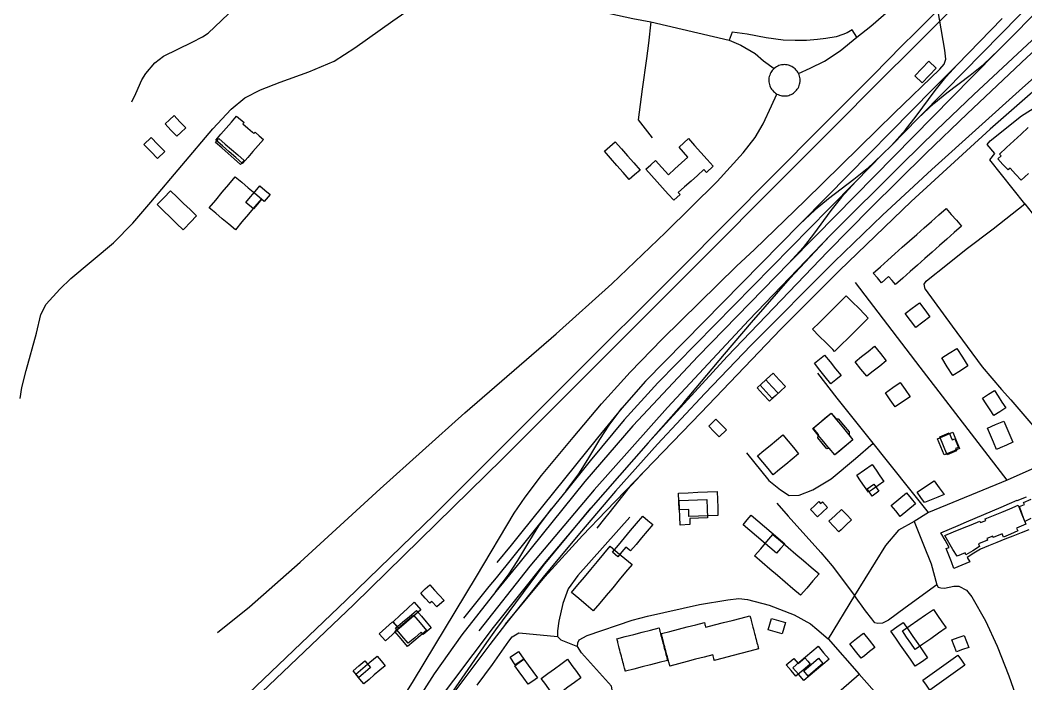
# Model space of a CAD drawing. Header units: metres. Extents: x 2526939 to 2528079, y 1150869 to 1152142.
# Drawn here: x 2526938.9 to 2527423.9, y 1151186.2 to 1151506.2 of the extents above; entities that cross this region are included whole.
import ezdxf

# ---------------------------------------------------------------- set-up
doc = ezdxf.new("R2010")
doc.units = ezdxf.units.M
for name, color, linetype in [('Buildings', 7, 'Continuous'), ('Rail', 7, 'Continuous'), ('Roads', 7, 'Continuous')]:
    doc.layers.add(name, color=color, linetype=linetype)

msp = doc.modelspace()

# ---------------------------------------------------------------- linework, layer by layer
at = {"layer": 'Buildings'}
for points in [[(2527380.72, 1151483.005), (2527377.302, 1151479.485), (2527373.884, 1151475.965), (2527370.388, 1151479.361), (2527373.806, 1151482.881), (2527377.223, 1151486.401), (2527380.72, 1151483.005)], [(2527016.363, 1151451.989), (2527014.459, 1151450.22), (2527011.665, 1151453.217), (2527008.871, 1151456.213), (2527011.04, 1151458.236), (2527013.209, 1151460.258), (2527016.002, 1151457.261), (2527018.796, 1151454.264), (2527016.363, 1151451.989)], [(2527051.023, 1151452.166), (2527051.655, 1151451.61), (2527052.213, 1151452.26), (2527054.226, 1151450.506), (2527056.24, 1151448.751), (2527053.721, 1151445.86), (2527051.203, 1151442.969), (2527048.684, 1151440.079), (2527046.165, 1151437.188), (2527042.943, 1151439.995), (2527039.722, 1151442.802), (2527036.501, 1151445.608), (2527033.279, 1151448.415), (2527035.798, 1151451.306), (2527038.316, 1151454.197), (2527040.835, 1151457.087), (2527043.353, 1151459.978), (2527046.945, 1151456.833), (2527046.389, 1151456.199), (2527048.706, 1151454.183), (2527051.023, 1151452.166)], [(2527008.707, 1151442.892), (2527005.223, 1151439.495), (2527001.937, 1151442.866), (2526998.651, 1151446.237), (2527002.135, 1151449.633), (2527005.421, 1151446.263), (2527008.707, 1151442.892)], [(2527046.901, 1151438.586), (2527045.263, 1151436.706), (2527042.233, 1151439.346), (2527039.203, 1151441.986), (2527036.173, 1151444.625), (2527033.143, 1151447.265), (2527034.78, 1151449.146), (2527037.81, 1151446.506), (2527040.841, 1151443.866), (2527043.871, 1151441.226), (2527046.901, 1151438.586)], [(2527237.884, 1151433.975), (2527235.284, 1151431.687), (2527232.684, 1151429.399), (2527229.691, 1151432.8), (2527226.697, 1151436.202), (2527223.704, 1151439.604), (2527220.71, 1151443.005), (2527223.31, 1151445.293), (2527225.91, 1151447.581), (2527228.904, 1151444.18), (2527231.897, 1151440.778), (2527234.891, 1151437.377), (2527237.884, 1151433.975)], [(2527273.195, 1151435.75), (2527269.875, 1151432.769), (2527268.618, 1151434.169), (2527265.542, 1151431.406), (2527262.466, 1151428.644), (2527259.39, 1151425.881), (2527256.314, 1151423.118), (2527257.199, 1151422.133), (2527254.126, 1151419.374), (2527251.445, 1151422.36), (2527248.763, 1151425.346), (2527246.082, 1151428.331), (2527243.4, 1151431.317), (2527240.719, 1151434.303), (2527243.062, 1151436.407), (2527245.405, 1151438.511), (2527248.465, 1151435.105), (2527251.524, 1151431.698), (2527254.68, 1151434.532), (2527257.837, 1151437.366), (2527260.993, 1151440.2), (2527258.832, 1151442.607), (2527256.67, 1151445.014), (2527258.941, 1151447.053), (2527261.211, 1151449.093), (2527264.207, 1151445.757), (2527267.203, 1151442.421), (2527270.199, 1151439.086), (2527273.195, 1151435.75)], [(2527055.284, 1151420.149), (2527052.151, 1151416.411), (2527049.017, 1151412.673), (2527045.884, 1151408.934), (2527042.75, 1151405.196), (2527039.598, 1151407.839), (2527036.445, 1151410.481), (2527033.293, 1151413.123), (2527030.14, 1151415.766), (2527033.274, 1151419.504), (2527036.407, 1151423.243), (2527039.541, 1151426.981), (2527042.674, 1151430.719), (2527045.827, 1151428.077), (2527048.979, 1151425.434), (2527052.132, 1151422.792), (2527055.284, 1151420.149)], [(2527018.023, 1151405.664), (2527017.534, 1151405.16), (2527014.407, 1151408.192), (2527011.28, 1151411.225), (2527008.153, 1151414.257), (2527005.026, 1151417.289), (2527008.266, 1151420.63), (2527011.506, 1151423.97), (2527014.633, 1151420.938), (2527017.76, 1151417.906), (2527020.886, 1151414.873), (2527024.013, 1151411.841), (2527021.018, 1151408.752), (2527018.023, 1151405.664)], [(2527059.499, 1151422.159), (2527056.641, 1151418.753), (2527055.348, 1151419.836), (2527053.412, 1151417.527), (2527051.476, 1151415.218), (2527047.784, 1151418.313), (2527050.026, 1151420.989), (2527052.269, 1151423.664), (2527054.511, 1151426.34), (2527057.005, 1151424.25), (2527059.499, 1151422.159)], [(2527392.928, 1151406.975), (2527389.39, 1151403.839), (2527385.852, 1151400.703), (2527382.314, 1151397.567), (2527378.776, 1151394.431), (2527375.238, 1151391.296), (2527371.7, 1151388.16), (2527368.162, 1151385.024), (2527364.624, 1151381.888), (2527361.086, 1151378.752), (2527359.4, 1151380.655), (2527357.714, 1151382.557), (2527354.37, 1151379.593), (2527352.318, 1151381.908), (2527350.266, 1151384.223), (2527353.785, 1151387.342), (2527357.303, 1151390.46), (2527360.822, 1151393.579), (2527364.341, 1151396.698), (2527367.86, 1151399.817), (2527371.378, 1151402.935), (2527374.897, 1151406.054), (2527378.416, 1151409.173), (2527381.934, 1151412.291), (2527385.453, 1151415.41), (2527387.945, 1151412.598), (2527390.436, 1151409.787), (2527392.928, 1151406.975)], [(2527347.934, 1151362.616), (2527344.684, 1151359.396), (2527341.434, 1151356.175), (2527338.184, 1151352.955), (2527334.934, 1151349.734), (2527331.684, 1151346.514), (2527330.781, 1151347.425), (2527327.557, 1151350.679), (2527324.333, 1151353.932), (2527321.109, 1151357.186), (2527324.359, 1151360.406), (2527327.609, 1151363.627), (2527330.858, 1151366.847), (2527334.108, 1151370.068), (2527337.358, 1151373.288), (2527340.333, 1151370.286), (2527343.309, 1151367.284), (2527346.284, 1151364.282), (2527347.934, 1151362.616)], [(2527377.706, 1151363.124), (2527374.297, 1151360.561), (2527370.888, 1151357.998), (2527368.319, 1151361.414), (2527365.75, 1151364.83), (2527369.159, 1151367.394), (2527372.568, 1151369.958), (2527375.137, 1151366.541), (2527377.706, 1151363.124)], [(2527334.821, 1151334.87), (2527332.344, 1151332.883), (2527329.866, 1151330.896), (2527327.228, 1151334.187), (2527324.589, 1151337.477), (2527321.951, 1151340.768), (2527324.429, 1151342.755), (2527326.906, 1151344.741), (2527329.544, 1151341.451), (2527332.183, 1151338.16), (2527334.821, 1151334.87)], [(2527356.585, 1151341.945), (2527353.461, 1151339.467), (2527350.338, 1151336.988), (2527347.214, 1151334.51), (2527344.421, 1151338.031), (2527341.628, 1151341.551), (2527344.752, 1151344.029), (2527347.875, 1151346.508), (2527350.999, 1151348.986), (2527353.792, 1151345.466), (2527356.585, 1151341.945)], [(2527395.985, 1151339.518), (2527392.359, 1151337.217), (2527388.733, 1151334.916), (2527386.056, 1151339.137), (2527383.378, 1151343.358), (2527387.004, 1151345.659), (2527390.63, 1151347.959), (2527393.307, 1151343.739), (2527395.985, 1151339.518)], [(2527303.338, 1151325.274), (2527301.658, 1151323.743), (2527298.695, 1151326.987), (2527295.731, 1151330.231), (2527298.904, 1151333.128), (2527302.076, 1151336.025), (2527305.039, 1151332.781), (2527308.001, 1151329.536), (2527305.67, 1151327.405), (2527303.338, 1151325.274)], [(2527304.46, 1151326.303), (2527302.37, 1151324.394), (2527300.28, 1151322.485), (2527297.318, 1151325.73), (2527294.355, 1151328.974), (2527296.445, 1151330.883), (2527298.535, 1151332.791), (2527301.498, 1151329.547), (2527304.46, 1151326.303)], [(2527368.099, 1151324.668), (2527364.501, 1151322.2), (2527360.903, 1151319.731), (2527358.549, 1151323.164), (2527356.194, 1151326.596), (2527359.792, 1151329.065), (2527363.391, 1151331.533), (2527365.745, 1151328.101), (2527368.099, 1151324.668)], [(2527414.224, 1151319.293), (2527411.353, 1151317.426), (2527408.481, 1151315.559), (2527406.654, 1151318.369), (2527404.828, 1151321.179), (2527403.001, 1151323.989), (2527405.873, 1151325.855), (2527408.744, 1151327.721), (2527410.571, 1151324.912), (2527412.397, 1151322.102), (2527414.224, 1151319.293)], [(2527336.363, 1151300.404), (2527334.084, 1151298.489), (2527331.804, 1151296.574), (2527329.135, 1151299.748), (2527326.466, 1151302.921), (2527323.797, 1151306.094), (2527321.128, 1151309.268), (2527324.099, 1151311.766), (2527327.069, 1151314.265), (2527330.04, 1151316.763), (2527332.673, 1151313.559), (2527335.305, 1151310.354), (2527337.938, 1151307.15), (2527340.57, 1151303.945), (2527338.467, 1151302.175), (2527336.363, 1151300.404)], [(2527340.568, 1151303.943), (2527337.647, 1151301.487), (2527334.725, 1151299.03), (2527331.804, 1151296.574), (2527329.059, 1151299.836), (2527328.01, 1151299.544), (2527325.779, 1151302.197), (2527323.548, 1151304.85), (2527323.914, 1151306.348), (2527323.915, 1151306.431), (2527323.888, 1151306.511), (2527321.391, 1151309.489), (2527324.275, 1151311.914), (2527327.159, 1151314.339), (2527330.043, 1151316.764), (2527332.25, 1151314.144), (2527332.32, 1151314.101), (2527332.399, 1151314.084), (2527333.414, 1151314.065), (2527336.042, 1151310.941), (2527338.67, 1151307.816), (2527338.763, 1151306.091), (2527340.568, 1151303.943)], [(2527279.524, 1151308.686), (2527276.025, 1151305.263), (2527273.5, 1151307.844), (2527270.974, 1151310.425), (2527274.473, 1151313.849), (2527276.999, 1151311.268), (2527279.524, 1151308.686)], [(2527411.499, 1151300), (2527409.854, 1151299.283), (2527408.366, 1151302.683), (2527406.878, 1151306.083), (2527405.39, 1151309.483), (2527409.318, 1151311.202), (2527413.245, 1151312.92), (2527414.733, 1151309.52), (2527416.221, 1151306.12), (2527417.709, 1151302.72), (2527414.604, 1151301.36), (2527411.499, 1151300)], [(2527314.359, 1151297.146), (2527311.307, 1151294.603), (2527308.255, 1151292.06), (2527305.203, 1151289.516), (2527302.151, 1151286.973), (2527299.612, 1151290.02), (2527297.072, 1151293.067), (2527294.533, 1151296.114), (2527297.585, 1151298.658), (2527300.637, 1151301.201), (2527303.688, 1151303.745), (2527306.74, 1151306.288), (2527309.28, 1151303.241), (2527311.819, 1151300.193), (2527314.359, 1151297.146)], [(2527388.305, 1151298.168), (2527384.539, 1151296.609), (2527382.919, 1151300.518), (2527381.299, 1151304.426), (2527385.007, 1151305.963), (2527388.714, 1151307.5), (2527390.334, 1151303.592), (2527391.954, 1151299.683), (2527388.305, 1151298.168)], [(2527388.2, 1151304.209), (2527388.349, 1151303.841), (2527389.653, 1151304.381), (2527391.38, 1151300.213), (2527390.076, 1151299.671), (2527390.526, 1151298.591), (2527385.97, 1151296.703), (2527384.19, 1151300.999), (2527382.409, 1151305.294), (2527386.965, 1151307.181), (2527388.2, 1151304.209)], [(2527350.021, 1151279.971), (2527348.051, 1151278.619), (2527346.149, 1151281.386), (2527344.247, 1151284.154), (2527342.345, 1151286.921), (2527346.065, 1151289.479), (2527349.784, 1151292.036), (2527351.687, 1151289.268), (2527353.59, 1151286.501), (2527355.493, 1151283.733), (2527352.757, 1151281.852), (2527350.021, 1151279.971)], [(2527353.056, 1151279.066), (2527349.879, 1151276.788), (2527347.364, 1151280.294), (2527350.541, 1151282.573), (2527353.056, 1151279.066)], [(2527384.615, 1151277.566), (2527381.443, 1151276.259), (2527378.271, 1151274.951), (2527375.099, 1151273.644), (2527373.292, 1151276.152), (2527371.484, 1151278.659), (2527375.596, 1151281.348), (2527379.708, 1151284.036), (2527382.162, 1151280.801), (2527384.615, 1151277.566)], [(2527275.036, 1151278.924), (2527275.182, 1151275.092), (2527275.327, 1151271.26), (2527275.473, 1151267.428), (2527270.81, 1151267.251), (2527266.147, 1151267.075), (2527261.484, 1151266.898), (2527261.353, 1151270.345), (2527256.719, 1151270.17), (2527256.567, 1151274.194), (2527256.414, 1151278.218), (2527261.07, 1151278.395), (2527265.725, 1151278.571), (2527270.381, 1151278.748), (2527275.036, 1151278.924)], [(2527370.739, 1151273.025), (2527367.027, 1151269.997), (2527363.314, 1151266.968), (2527361.163, 1151269.605), (2527359.011, 1151272.241), (2527362.724, 1151275.27), (2527366.436, 1151278.299), (2527368.588, 1151275.662), (2527370.739, 1151273.025)], [(2527261.954, 1151262.981), (2527257.198, 1151262.801), (2527257.049, 1151266.721), (2527256.9, 1151270.641), (2527256.751, 1151274.561), (2527261.199, 1151274.729), (2527265.646, 1151274.898), (2527270.094, 1151275.066), (2527270.262, 1151270.651), (2527270.429, 1151266.235), (2527266.136, 1151266.072), (2527261.843, 1151265.91), (2527261.954, 1151262.981)], [(2527324.796, 1151273.373), (2527324.956, 1151273.201), (2527325.793, 1151273.976), (2527328.353, 1151271.258), (2527325.942, 1151268.987), (2527323.53, 1151266.715), (2527320.148, 1151270.306), (2527322.145, 1151272.187), (2527324.141, 1151274.068), (2527324.796, 1151273.373)], [(2527420.179, 1151272.314), (2527422.04, 1151267.804), (2527423.901, 1151263.293), (2527419.478, 1151261.299), (2527420.005, 1151259.938), (2527416.598, 1151258.477), (2527413.19, 1151257.016), (2527412.553, 1151258.611), (2527408.159, 1151256.744), (2527407.948, 1151257.425), (2527405.189, 1151256.275), (2527405.471, 1151255.516), (2527401.084, 1151253.699), (2527401.645, 1151252.414), (2527398.325, 1151250.397), (2527395.005, 1151248.379), (2527394.611, 1151249.365), (2527390.75, 1151247.756), (2527388.785, 1151251.079), (2527386.819, 1151254.403), (2527384.854, 1151257.726), (2527389.076, 1151259.474), (2527393.299, 1151261.222), (2527397.521, 1151262.97), (2527401.743, 1151264.718), (2527402.055, 1151263.963), (2527402.508, 1151264.149), (2527404.668, 1151265.043), (2527404.368, 1151265.768), (2527408.321, 1151267.405), (2527412.274, 1151269.041), (2527416.226, 1151270.678), (2527420.179, 1151272.314)], [(2527243.97, 1151263.01), (2527241.303, 1151259.837), (2527238.637, 1151256.664), (2527235.97, 1151253.491), (2527233.303, 1151250.318), (2527231.068, 1151252.195), (2527229.087, 1151249.839), (2527227.106, 1151247.483), (2527224.531, 1151249.648), (2527227.457, 1151253.129), (2527230.383, 1151256.61), (2527233.308, 1151260.091), (2527236.234, 1151263.572), (2527239.16, 1151267.053), (2527241.565, 1151265.032), (2527243.97, 1151263.01)], [(2527307.623, 1151253.799), (2527305.665, 1151251.507), (2527303.706, 1151249.215), (2527300.485, 1151251.967), (2527297.264, 1151254.719), (2527294.042, 1151257.471), (2527290.821, 1151260.223), (2527287.6, 1151262.975), (2527289.558, 1151265.267), (2527291.516, 1151267.559), (2527294.737, 1151264.807), (2527297.959, 1151262.055), (2527301.18, 1151259.303), (2527304.402, 1151256.551), (2527307.623, 1151253.799)], [(2527334.866, 1151260.5), (2527333.813, 1151259.495), (2527331.377, 1151262.043), (2527328.94, 1151264.59), (2527331.951, 1151267.469), (2527334.961, 1151270.348), (2527337.398, 1151267.8), (2527339.834, 1151265.253), (2527337.35, 1151262.877), (2527334.866, 1151260.5)], [(2527324.181, 1151239.303), (2527321.231, 1151235.85), (2527318.281, 1151232.397), (2527315.331, 1151228.944), (2527311.63, 1151232.106), (2527307.929, 1151235.268), (2527304.229, 1151238.43), (2527300.528, 1151241.591), (2527296.827, 1151244.753), (2527293.126, 1151247.915), (2527296.076, 1151251.368), (2527299.026, 1151254.821), (2527301.976, 1151258.274), (2527305.677, 1151255.112), (2527309.378, 1151251.95), (2527313.079, 1151248.789), (2527316.779, 1151245.627), (2527320.48, 1151242.465), (2527324.181, 1151239.303)], [(2527234.063, 1151243.736), (2527230.941, 1151240.022), (2527227.819, 1151236.307), (2527224.697, 1151232.593), (2527221.575, 1151228.879), (2527218.453, 1151225.164), (2527215.331, 1151221.45), (2527211.828, 1151224.394), (2527208.324, 1151227.339), (2527204.821, 1151230.283), (2527207.943, 1151233.998), (2527211.065, 1151237.712), (2527214.187, 1151241.427), (2527217.309, 1151245.141), (2527220.431, 1151248.856), (2527223.553, 1151252.57), (2527227.056, 1151249.625), (2527230.56, 1151246.681), (2527234.063, 1151243.736)], [(2527132.105, 1151229.961), (2527134.292, 1151231.967), (2527136.478, 1151233.973), (2527138.768, 1151231.477), (2527141.058, 1151228.98), (2527143.348, 1151226.484), (2527139.865, 1151223.29), (2527137.444, 1151225.93), (2527136.554, 1151225.113), (2527134.33, 1151227.537), (2527132.105, 1151229.961)], [(2527132.164, 1151221.851), (2527128.693, 1151218.892), (2527125.221, 1151215.934), (2527121.75, 1151212.975), (2527118.813, 1151216.183), (2527122.217, 1151219.301), (2527125.62, 1151222.418), (2527129.024, 1151225.536), (2527132.164, 1151221.851)], [(2527134.92, 1151211.963), (2527131.883, 1151209.375), (2527128.846, 1151206.786), (2527125.809, 1151204.198), (2527122.682, 1151207.867), (2527119.554, 1151211.536), (2527122.591, 1151214.125), (2527125.627, 1151216.714), (2527128.664, 1151219.303), (2527131.792, 1151215.633), (2527134.92, 1151211.963)], [(2527137.191, 1151213.263), (2527135.273, 1151211.627), (2527133.354, 1151209.991), (2527132.376, 1151211.138), (2527129.246, 1151208.469), (2527126.115, 1151205.8), (2527123.031, 1151209.419), (2527119.946, 1151213.038), (2527123.313, 1151215.907), (2527126.679, 1151218.777), (2527130.046, 1151221.646), (2527132.428, 1151218.852), (2527134.809, 1151216.057), (2527137.191, 1151213.263)], [(2527292.303, 1151213.546), (2527292.555, 1151212.574), (2527292.779, 1151211.713), (2527292.944, 1151211.078), (2527293.075, 1151210.575), (2527293.335, 1151209.579), (2527293.588, 1151208.608), (2527293.83, 1151207.675), (2527294.059, 1151206.795), (2527294.27, 1151205.984), (2527294.461, 1151205.251), (2527294.628, 1151204.613), (2527294.768, 1151204.075), (2527294.879, 1151203.648), (2527294.959, 1151203.338), (2527295.008, 1151203.149), (2527295.024, 1151203.086), (2527290.754, 1151201.975), (2527286.484, 1151200.863), (2527282.213, 1151199.752), (2527277.943, 1151198.64), (2527273.673, 1151197.529), (2527273.554, 1151197.984), (2527273.526, 1151198.09), (2527273.415, 1151198.518), (2527273.275, 1151199.055), (2527273.109, 1151199.695), (2527273.086, 1151199.78), (2527272.975, 1151200.211), (2527268.826, 1151199.131), (2527264.677, 1151198.051), (2527260.529, 1151196.971), (2527256.38, 1151195.891), (2527252.231, 1151194.811), (2527252.215, 1151194.873), (2527252.169, 1151195.051), (2527251.756, 1151196.638), (2527251.68, 1151196.928), (2527251.593, 1151197.268), (2527251.37, 1151198.123), (2527251.288, 1151198.436), (2527251.064, 1151199.296), (2527250.826, 1151200.208), (2527250.66, 1151200.849), (2527250.341, 1151202.076), (2527250.326, 1151202.131), (2527250.199, 1151202.621), (2527250.056, 1151203.166), (2527249.818, 1151204.085), (2527249.57, 1151205.035), (2527249.415, 1151205.633), (2527249.028, 1151207.12), (2527248.903, 1151207.6), (2527248.764, 1151208.138), (2527248.679, 1151208.464), (2527248.554, 1151208.94), (2527248.418, 1151209.465), (2527248.309, 1151209.883), (2527248.23, 1151210.189), (2527248.166, 1151210.431), (2527252.323, 1151211.513), (2527256.48, 1151212.595), (2527260.636, 1151213.676), (2527264.793, 1151214.758), (2527268.95, 1151215.84), (2527268.966, 1151215.779), (2527269.011, 1151215.604), (2527269.071, 1151215.374), (2527269.093, 1151215.293), (2527269.201, 1151214.875), (2527269.339, 1151214.349), (2527269.501, 1151213.724), (2527269.554, 1151213.52), (2527273.816, 1151214.63), (2527278.078, 1151215.739), (2527282.341, 1151216.849), (2527286.603, 1151217.958), (2527290.865, 1151219.068), (2527290.984, 1151218.613), (2527291.011, 1151218.506), (2527291.123, 1151218.079), (2527291.263, 1151217.541), (2527291.429, 1151216.901), (2527291.451, 1151216.816), (2527292.141, 1151214.165), (2527292.303, 1151213.546)], [(2527385.523, 1151213.198), (2527381.781, 1151210.605), (2527378.039, 1151208.012), (2527374.297, 1151205.419), (2527370.555, 1151202.826), (2527368.492, 1151205.804), (2527366.428, 1151208.782), (2527364.365, 1151211.76), (2527368.107, 1151214.353), (2527371.849, 1151216.946), (2527375.591, 1151219.538), (2527379.333, 1151222.131), (2527381.396, 1151219.153), (2527383.46, 1151216.176), (2527385.523, 1151213.198)], [(2527112.035, 1151210.313), (2527115.247, 1151213.256), (2527118.459, 1151216.198), (2527121.518, 1151212.859), (2527118.306, 1151209.917), (2527115.094, 1151206.974), (2527112.035, 1151210.313)], [(2527307.96, 1151215.848), (2527307.205, 1151213.1), (2527306.449, 1151210.351), (2527303.088, 1151211.275), (2527299.726, 1151212.199), (2527300.482, 1151214.947), (2527301.238, 1151217.695), (2527304.599, 1151216.772), (2527307.96, 1151215.848)], [(2527376.534, 1151198.805), (2527373.566, 1151196.749), (2527370.598, 1151194.693), (2527368.243, 1151198.092), (2527365.887, 1151201.49), (2527363.532, 1151204.889), (2527361.176, 1151208.287), (2527358.821, 1151211.686), (2527361.79, 1151213.743), (2527364.758, 1151215.8), (2527367.113, 1151212.401), (2527369.468, 1151209.002), (2527371.824, 1151205.603), (2527374.179, 1151202.204), (2527376.534, 1151198.805)], [(2527251.109, 1151197.551), (2527247.045, 1151196.494), (2527242.981, 1151195.436), (2527238.918, 1151194.379), (2527234.854, 1151193.321), (2527230.79, 1151192.264), (2527230.774, 1151192.325), (2527230.725, 1151192.509), (2527230.646, 1151192.813), (2527230.538, 1151193.231), (2527230.4, 1151193.759), (2527230.238, 1151194.385), (2527230.051, 1151195.101), (2527229.844, 1151195.896), (2527229.635, 1151196.703), (2527229.608, 1151196.809), (2527229.381, 1151197.673), (2527229.134, 1151198.625), (2527228.88, 1151199.6), (2527228.624, 1151200.583), (2527228.37, 1151201.558), (2527228.123, 1151202.51), (2527227.885, 1151203.424), (2527227.66, 1151204.286), (2527227.498, 1151204.91), (2527227.193, 1151206.085), (2527227.104, 1151206.424), (2527226.966, 1151206.951), (2527226.858, 1151207.37), (2527226.778, 1151207.68), (2527226.715, 1151207.919), (2527230.779, 1151208.977), (2527234.843, 1151210.035), (2527238.906, 1151211.092), (2527242.97, 1151212.15), (2527247.034, 1151213.208), (2527247.05, 1151213.146), (2527247.073, 1151213.059), (2527247.248, 1151212.386), (2527247.286, 1151212.239), (2527247.353, 1151211.98), (2527247.503, 1151211.405), (2527247.586, 1151211.086), (2527247.729, 1151210.539), (2527247.815, 1151210.206), (2527247.98, 1151209.574), (2527248.204, 1151208.713), (2527248.235, 1151208.591), (2527248.835, 1151206.289), (2527248.944, 1151205.871), (2527249.129, 1151205.16), (2527249.57, 1151203.464), (2527249.701, 1151202.961), (2527249.923, 1151202.108), (2527250.328, 1151200.553), (2527250.37, 1151200.39), (2527250.496, 1151199.906), (2527250.579, 1151199.59), (2527250.72, 1151199.046), (2527250.79, 1151198.779), (2527251.016, 1151197.909), (2527251.045, 1151197.798), (2527251.093, 1151197.614), (2527251.109, 1151197.551)], [(2527346.048, 1151199.71), (2527344.585, 1151198.538), (2527341.807, 1151201.991), (2527339.029, 1151205.445), (2527342.32, 1151208.093), (2527345.611, 1151210.741), (2527348.39, 1151207.287), (2527351.169, 1151203.833), (2527348.609, 1151201.772), (2527346.048, 1151199.71)], [(2527396.388, 1151203.829), (2527393.397, 1151202.715), (2527390.405, 1151201.601), (2527389.329, 1151204.491), (2527388.253, 1151207.381), (2527391.244, 1151208.496), (2527394.234, 1151209.61), (2527395.311, 1151206.719), (2527396.388, 1151203.829)], [(2527329.008, 1151198.189), (2527325.959, 1151195.614), (2527322.911, 1151193.039), (2527319.862, 1151190.463), (2527316.813, 1151187.888), (2527314.219, 1151190.958), (2527311.625, 1151194.029), (2527314.674, 1151196.604), (2527317.723, 1151199.18), (2527320.771, 1151201.755), (2527323.82, 1151204.33), (2527326.414, 1151201.259), (2527329.008, 1151198.189)], [(2527109.744, 1151190.538), (2527107.244, 1151188.404), (2527104.743, 1151186.27), (2527102.798, 1151188.548), (2527100.853, 1151190.826), (2527104.25, 1151193.725), (2527107.646, 1151196.625), (2527111.043, 1151199.524), (2527112.987, 1151197.245), (2527114.931, 1151194.966), (2527112.338, 1151192.752), (2527109.744, 1151190.538)], [(2527175.291, 1151199.086), (2527179.346, 1151201.808), (2527181.791, 1151198.165), (2527177.737, 1151195.443), (2527175.291, 1151199.086)], [(2527394.558, 1151195.241), (2527391.188, 1151192.834), (2527387.817, 1151190.426), (2527384.447, 1151188.019), (2527381.076, 1151185.611), (2527377.706, 1151183.204), (2527375.995, 1151185.6), (2527374.283, 1151187.996), (2527377.653, 1151190.404), (2527381.023, 1151192.811), (2527384.394, 1151195.219), (2527387.764, 1151197.626), (2527391.134, 1151200.034), (2527392.846, 1151197.638), (2527394.558, 1151195.241)], [(2527106.656, 1151193.034), (2527104.432, 1151191.137), (2527102.208, 1151189.24), (2527099.478, 1151192.438), (2527102.319, 1151194.864), (2527105.16, 1151197.29), (2527107.89, 1151194.091), (2527106.656, 1151193.034)], [(2527188.373, 1151189.19), (2527186.19, 1151187.594), (2527184.006, 1151185.998), (2527181.816, 1151188.992), (2527179.626, 1151191.986), (2527177.436, 1151194.98), (2527179.62, 1151196.577), (2527181.803, 1151198.174), (2527183.993, 1151195.179), (2527186.183, 1151192.185), (2527188.373, 1151189.19)], [(2527209.399, 1151189.176), (2527206.247, 1151186.87), (2527203.094, 1151184.564), (2527199.942, 1151182.257), (2527196.789, 1151179.951), (2527194.618, 1151182.919), (2527192.447, 1151185.886), (2527190.276, 1151188.854), (2527193.429, 1151191.16), (2527196.581, 1151193.467), (2527199.734, 1151195.773), (2527202.886, 1151198.079), (2527205.057, 1151195.111), (2527207.228, 1151192.144), (2527209.399, 1151189.176)], [(2527318.735, 1151197.14), (2527319.969, 1151195.678), (2527316.527, 1151192.77), (2527313.084, 1151189.861), (2527310.745, 1151192.631), (2527308.406, 1151195.4), (2527312.039, 1151198.469), (2527314.056, 1151196.081), (2527317.308, 1151198.829), (2527318.735, 1151197.14)], [(2527326.104, 1151196.076), (2527322.515, 1151193.043), (2527318.926, 1151190.009), (2527316.788, 1151192.53), (2527320.369, 1151195.556), (2527323.95, 1151198.581), (2527326.104, 1151196.076)]]:
    msp.add_lwpolyline(points, close=True, dxfattribs=at)
for points in [[(2527425.211, 1151432.255), (2527421.686, 1151429.014), (2527418.989, 1151431.947), (2527416.291, 1151434.88), (2527415.326, 1151433.979), (2527412.859, 1151436.663), (2527410.391, 1151439.346), (2527411.973, 1151440.8), (2527411.196, 1151441.644), (2527414.674, 1151444.842), (2527418.152, 1151448.041), (2527421.63, 1151451.239), (2527425.108, 1151454.437)], [(2527425.386, 1151260.528), (2527421.623, 1151259.031), (2527417.706, 1151257.474), (2527413.788, 1151255.917), (2527409.871, 1151254.359), (2527405.953, 1151252.802), (2527402.036, 1151251.245), (2527398.828, 1151249.213), (2527395.62, 1151247.18), (2527396.936, 1151245.079), (2527393.105, 1151243.437), (2527389.275, 1151241.795), (2527388.019, 1151245.041), (2527386.764, 1151248.288), (2527385.508, 1151251.534), (2527386.938, 1151252.003), (2527384.947, 1151255.552), (2527382.955, 1151259.101), (2527387.099, 1151260.867), (2527391.242, 1151262.634), (2527395.386, 1151264.4), (2527399.529, 1151266.166), (2527403.673, 1151267.932), (2527407.816, 1151269.699), (2527411.96, 1151271.465), (2527416.103, 1151273.231), (2527419.68, 1151274.756), (2527419.73, 1151274.633), (2527424.242, 1151276.375)], [(2527426.37, 1151265.92), (2527423.429, 1151264.478), (2527422.145, 1151268.097), (2527420.86, 1151271.716), (2527423.201, 1151272.703), (2527422.858, 1151273.709), (2527426.468, 1151275.243)]]:
    msp.add_lwpolyline(points, dxfattribs=at)
at = {"layer": 'Rail'}
for points in [[(2527746.93, 1151757.735), (2527746.54, 1151757.438), (2527731.023, 1151745.875), (2527680.335, 1151707.27), (2527662.441, 1151693.709), (2527634.923, 1151671.756), (2527607.71, 1151649.581), (2527583.763, 1151629.398), (2527559.408, 1151608.659), (2527531.145, 1151583.925), (2527480.484, 1151539.141), (2527472.93, 1151532.464), (2527458.261, 1151518.949), (2527424.505, 1151488.413), (2527395.675, 1151461.116), (2527375.913, 1151442.141), (2527349.089, 1151415.613), (2527328.43, 1151394.734), (2527279.973, 1151344.09), (2527241.834, 1151302.429)], [(2527750.317, 1151753.542), (2527735.659, 1151741.545), (2527666.456, 1151685.331), (2527652.291, 1151673.578), (2527614.339, 1151642.231), (2527564.002, 1151598.533), (2527503.785, 1151545.499), (2527455.338, 1151502.815), (2527422.391, 1151473.545), (2527378.561, 1151434.253), (2527354.843, 1151412.183), (2527331.473, 1151389.751), (2527291.443, 1151349.6), (2527269.063, 1151326.169), (2527246.329, 1151301.811), (2527226.041, 1151279.084), (2527208.724, 1151258.798), (2527191.204, 1151237.686), (2527173.075, 1151214.986)], [(2527743.558, 1151742.165), (2527687.37, 1151696.388), (2527661.483, 1151675.433), (2527645.889, 1151662.793), (2527624.794, 1151645.16), (2527603.088, 1151626.863), (2527567.834, 1151595.581), (2527542.455, 1151573.252), (2527531.389, 1151563.507), (2527446.376, 1151488.43), (2527406.739, 1151453.601), (2527368.661, 1151418.773), (2527334.043, 1151385.521), (2527305.813, 1151357.19), (2527267.204, 1151316.819), (2527240.014, 1151288.728)], [(2527677.618, 1151711.763), (2527660.483, 1151698.51), (2527634.891, 1151678.5), (2527593.376, 1151644.189), (2527567.569, 1151621.831), (2527544.068, 1151600.991), (2527471.644, 1151537.129), (2527433.921, 1151503.086), (2527398.836, 1151470.33), (2527380.894, 1151453.224), (2527364.301, 1151436.991), (2527329.548, 1151402.436)], [(2527507.111, 1151581.484), (2527486.19, 1151562.826), (2527469.649, 1151548.151), (2527451.923, 1151532.425), (2527433.663, 1151514.916), (2527410.886, 1151491.884)], [(2527469.278, 1151554.49), (2527450.371, 1151537.779), (2527441.34, 1151529.294), (2527420.743, 1151508.453), (2527385.015, 1151472.169), (2527372.05, 1151459.003)], [(2527412.468, 1151507.098), (2527390.738, 1151484.72)], [(2527410.886, 1151491.884), (2527397.921, 1151478.719), (2527322.595, 1151402.226), (2527309.63, 1151389.06)], [(2527372.05, 1151459.003), (2527379.484, 1151465.981), (2527385.881, 1151471.186), (2527397.055, 1151479.701), (2527403.454, 1151484.906), (2527410.886, 1151491.884)], [(2527390.738, 1151484.72), (2527379.243, 1151473.148), (2527327.878, 1151420.988), (2527314.913, 1151407.821)], [(2527359.085, 1151445.838), (2527365.949, 1151453.376), (2527371.055, 1151459.854), (2527380.239, 1151472.298), (2527385.345, 1151478.774), (2527390.738, 1151484.72)], [(2527372.05, 1151459.003), (2527359.085, 1151445.838)], [(2527354.875, 1151441.563), (2527347.443, 1151434.584), (2527341.044, 1151429.379), (2527328.744, 1151420.004), (2527322.345, 1151414.8), (2527314.913, 1151407.821)], [(2527354.875, 1151441.563), (2527341.91, 1151428.396)], [(2527359.085, 1151445.838), (2527354.875, 1151441.563)], [(2527341.91, 1151428.396), (2527328.945, 1151415.23), (2527246.426, 1151331.344), (2527230.285, 1151313.585), (2527213.843, 1151293.685), (2527202.245, 1151279.3)], [(2527341.91, 1151428.396), (2527335.046, 1151420.856), (2527329.941, 1151414.379), (2527321.599, 1151403.078), (2527316.493, 1151396.6), (2527309.63, 1151389.06)], [(2527314.913, 1151407.821), (2527240.455, 1151332.19), (2527229.026, 1151319.208)], [(2527329.548, 1151402.436), (2527290.313, 1151361.65), (2527251.134, 1151319.433), (2527215.734, 1151279.71), (2527184.755, 1151242.918), (2527160.161, 1151211.816)], [(2527241.834, 1151302.429), (2527258.944, 1151321.869), (2527278.683, 1151345.23), (2527291.593, 1151360.5), (2527310.243, 1151381.871), (2527329.548, 1151402.436)], [(2527309.63, 1151389.06), (2527265.854, 1151344.244), (2527234.475, 1151310.56), (2527211.316, 1151283.768), (2527180.004, 1151245.025), (2527168.404, 1151230.693)], [(2527229.026, 1151319.208), (2527217.428, 1151304.821), (2527180.298, 1151258.771), (2527175.669, 1151253.04), (2527168.893, 1151244.671)], [(2527202.245, 1151279.3), (2527208.329, 1151287.483), (2527212.768, 1151294.433), (2527218.504, 1151304.075), (2527222.944, 1151311.025), (2527229.026, 1151319.208)], [(2527241.834, 1151302.429), (2527214.083, 1151270.925)], [(2527173.075, 1151214.986), (2527191.914, 1151237.796), (2527210.053, 1151257.761), (2527221.491, 1151269.643), (2527240.014, 1151288.728)], [(2527240.014, 1151288.728), (2527231.844, 1151279.89), (2527222.86, 1151268.598), (2527220.784, 1151265.966), (2527217.007, 1151261.239)], [(2527202.245, 1151279.3), (2527195.188, 1151270.548)], [(2527214.083, 1151270.925), (2527192.514, 1151245.296), (2527166.99, 1151213.363), (2527138.121, 1151174.926), (2527114.388, 1151141.245), (2527100.179, 1151119.836), (2527082.747, 1151093.138), (2527055.667, 1151047.957), (2527042.64, 1151024.229)], [(2527135.689, 1151164.84), (2527149.239, 1151184.845), (2527164.069, 1151206.191), (2527168.378, 1151212.336), (2527191.394, 1151243.296), (2527214.083, 1151270.925)], [(2527195.188, 1151270.548), (2527183.59, 1151256.164), (2527168.47, 1151237.413), (2527165.027, 1151233.151), (2527152.742, 1151217.974)], [(2527168.404, 1151230.693), (2527174.489, 1151238.823), (2527178.929, 1151245.773), (2527184.665, 1151255.415), (2527189.105, 1151262.366), (2527195.188, 1151270.548)], [(2527168.404, 1151230.693), (2527151.935, 1151209.818), (2527138.603, 1151191.093), (2527063.344, 1151073.316), (2527054.905, 1151060.945), (2527046.208, 1151049.416), (2527039.743, 1151041.775), (2527033.513, 1151035.175), (2527025.218, 1151027.434), (2527018.2, 1151021.674), (2527011.38, 1151016.763), (2526997.085, 1151008.064), (2526985.734, 1151002.278), (2526975.026, 1150997.808), (2526964.83, 1150994.361)], [(2527173.075, 1151214.986), (2527165.465, 1151205.166), (2527144.784, 1151177.608), (2527135.689, 1151164.84)]]:
    msp.add_lwpolyline(points, dxfattribs=at)
at = {"layer": 'Roads'}
for points in [[(2527452.59, 1151581.93), (2527445.839, 1151575.15), (2527413.888, 1151543.398), (2527370.648, 1151500.281), (2527364.111, 1151493.83)], [(2527368.147, 1151491.38), (2527416.823, 1151540.109), (2527449.181, 1151572.268), (2527455.576, 1151578.629)], [(2526992.791, 1151466.846), (2526994.663, 1151470.899), (2526997.649, 1151477.395), (2526999.478, 1151480.561), (2527003.946, 1151485.638), (2527008.075, 1151488.859), (2527021.889, 1151495.574), (2527026.879, 1151498.14), (2527029.662, 1151499.942), (2527042.677, 1151512.388), (2527065.875, 1151535.589), (2527079.037, 1151549.182), (2527079.518, 1151549.947)], [(2527230.09, 1151333.113), (2527233.16, 1151336.475), (2527248.505, 1151352.35), (2527284.356, 1151387.673), (2527293.088, 1151395.61), (2527317.429, 1151419.29), (2527352.229, 1151453.329), (2527360.396, 1151461.318), (2527382.385, 1151482.658), (2527384.479, 1151485.05), (2527385.333, 1151487.493), (2527384.804, 1151491.683), (2527378.852, 1151526.494)], [(2527342.442, 1151497.988), (2527349.135, 1151503.364), (2527358.971, 1151511.889), (2527378.852, 1151526.494)], [(2526938.933, 1151323.866), (2526939.835, 1151329.058), (2526941.901, 1151337.242), (2526946.827, 1151355.358), (2526948.893, 1151364.257), (2526951.435, 1151369.263), (2526958.133, 1151376.496), (2526963.319, 1151381.683), (2526983.913, 1151398.805), (2526993.323, 1151408.353), (2527002.01, 1151418.49), (2527031.855, 1151453.891), (2527040.745, 1151463.258), (2527047.254, 1151468.814), (2527054.874, 1151472.624), (2527064.399, 1151476.275), (2527078.21, 1151481.355), (2527090.346, 1151486.379), (2527100.406, 1151492.938), (2527118.619, 1151505.94), (2527124.951, 1151510.256)], [(2527210.8, 1151512.14), (2527234.379, 1151506.984), (2527243.038, 1151505.389)], [(2527243.038, 1151505.389), (2527241.975, 1151495.085), (2527240.947, 1151487.694), (2527238.891, 1151472.913), (2527236.976, 1151458.205), (2527243.764, 1151449.427)], [(2527243.038, 1151505.389), (2527280.852, 1151496.546)], [(2527282.248, 1151500.508), (2527280.852, 1151496.546)], [(2527340.128, 1151501.628), (2527337.71, 1151500.12), (2527335.687, 1151499.265), (2527332.433, 1151498.108), (2527327.552, 1151497.404), (2527323.506, 1151496.9), (2527318.096, 1151496.497), (2527312.687, 1151496.395), (2527306.837, 1151496.594), (2527298.699, 1151497.748), (2527289.462, 1151499.404), (2527282.248, 1151500.508)], [(2527342.442, 1151497.988), (2527340.128, 1151501.628)], [(2527280.852, 1151496.546), (2527286.42, 1151494.238), (2527293.333, 1151490.08), (2527297.484, 1151486.544), (2527302.561, 1151482.928)], [(2527314.279, 1151480.576), (2527319.902, 1151483.098), (2527326.818, 1151486.375), (2527334.309, 1151491.455), (2527342.442, 1151497.988)], [(2526952.689, 1151085.769), (2527024.788, 1151152.973), (2527099.798, 1151224.543), (2527171.5, 1151294.658), (2527243.334, 1151366.491), (2527329.298, 1151452.476), (2527355.308, 1151478.782), (2527368.147, 1151491.38)], [(2527364.111, 1151493.83), (2527350.398, 1151479.87), (2527325.075, 1151454.503), (2527256.828, 1151385.806), (2527202.72, 1151331.831), (2527138.691, 1151267.934), (2527096.094, 1151226.528), (2527041.854, 1151174.669)], [(2527302.561, 1151482.928), (2527302.102, 1151482.494), (2527301.638, 1151481.971), (2527301.252, 1151481.448), (2527300.937, 1151480.937), (2527300.622, 1151480.313), (2527300.399, 1151479.756), (2527300.208, 1151479.135), (2527300.063, 1151478.45), (2527299.99, 1151477.855), (2527299.964, 1151477.205), (2527299.994, 1151476.556), (2527300.088, 1151475.863), (2527300.233, 1151475.23), (2527300.432, 1151474.611), (2527300.684, 1151474.012), (2527300.961, 1151473.48), (2527301.336, 1151472.889), (2527301.7, 1151472.413), (2527302.171, 1151471.895), (2527302.65, 1151471.456), (2527303.124, 1151471.088), (2527303.89, 1151470.607)], [(2527314.279, 1151480.576), (2527313.97, 1151481.139), (2527313.61, 1151481.68), (2527313.205, 1151482.188), (2527312.722, 1151482.694), (2527312.271, 1151483.09), (2527311.75, 1151483.477), (2527311.153, 1151483.843), (2527310.616, 1151484.111), (2527309.966, 1151484.369), (2527309.391, 1151484.541), (2527308.756, 1151484.676), (2527308.061, 1151484.759), (2527307.461, 1151484.779), (2527306.831, 1151484.748), (2527306.138, 1151484.653), (2527305.505, 1151484.507), (2527304.886, 1151484.307), (2527304.287, 1151484.055), (2527303.756, 1151483.778), (2527303.207, 1151483.43), (2527302.561, 1151482.928)], [(2527303.89, 1151470.607), (2527304.514, 1151470.302), (2527305.121, 1151470.07), (2527305.697, 1151469.903), (2527306.334, 1151469.774), (2527306.98, 1151469.7), (2527307.629, 1151469.682), (2527308.278, 1151469.72), (2527308.921, 1151469.814), (2527309.553, 1151469.962), (2527310.171, 1151470.165), (2527310.814, 1151470.441), (2527311.385, 1151470.75), (2527311.888, 1151471.078), (2527312.438, 1151471.51), (2527312.912, 1151471.954), (2527313.314, 1151472.4), (2527313.708, 1151472.917), (2527314.056, 1151473.465), (2527314.376, 1151474.087), (2527314.621, 1151474.689), (2527314.813, 1151475.31), (2527314.943, 1151475.896), (2527315.034, 1151476.59), (2527315.061, 1151477.239), (2527315.033, 1151477.888), (2527314.948, 1151478.532), (2527314.809, 1151479.167), (2527314.615, 1151479.787), (2527314.279, 1151480.576)], [(2527034.136, 1151210.946), (2527049.625, 1151223.301), (2527073.968, 1151244.865), (2527112.596, 1151280.32), (2527153.343, 1151316.833), (2527197.396, 1151354.933), (2527224.251, 1151379.141), (2527250.18, 1151403.88), (2527275.051, 1151428.441), (2527287.674, 1151442.206), (2527293.32, 1151449.664), (2527297.326, 1151456.302), (2527301.267, 1151464.907), (2527303.89, 1151470.607)], [(2527406.482, 1151438.882), (2527408.943, 1151441.999), (2527405.334, 1151446.352), (2527406.795, 1151447.981), (2527421.846, 1151460.033), (2527434.833, 1151468.298), (2527436.405, 1151468.746), (2527439.689, 1151470.293)], [(2527423.504, 1151417.718), (2527406.482, 1151438.882)], [(2527375.409, 1151376.496), (2527374.85, 1151378.986), (2527375.826, 1151380.31), (2527379.174, 1151383.116), (2527382.942, 1151386), (2527395.081, 1151395.82), (2527408.197, 1151405.565), (2527423.504, 1151417.718)], [(2527423.504, 1151417.718), (2527428.764, 1151410.945), (2527458.134, 1151367.924), (2527480.518, 1151334.745)], [(2527414.953, 1151284.42), (2527373.043, 1151338.873), (2527341.769, 1151379.671)], [(2527375.409, 1151376.496), (2527388.373, 1151358.716), (2527402.819, 1151339.084), (2527412.265, 1151328.156), (2527416.629, 1151323.23), (2527425.338, 1151313.073), (2527440.206, 1151295.731)], [(2527350.296, 1151302.289), (2527332.942, 1151324.003), (2527323.572, 1151335.992)], [(2527094.518, 1151133.671), (2527107.879, 1151154.309), (2527128.649, 1151187.648), (2527159.076, 1151237.918), (2527177.2, 1151268.478), (2527182.491, 1151276.283), (2527190.429, 1151286.734), (2527205.643, 1151304.99), (2527219.269, 1151321.261), (2527230.09, 1151333.113)], [(2527289.286, 1151297.598), (2527300.029, 1151284.263), (2527305.585, 1151279.818), (2527309.844, 1151277.039), (2527314.66, 1151277.224), (2527321.143, 1151279.818), (2527330.033, 1151285.004), (2527341.7, 1151294.819), (2527350.296, 1151302.289)], [(2527377.011, 1151268.863), (2527374.42, 1151272.105), (2527370.624, 1151276.855), (2527356.619, 1151294.378), (2527350.296, 1151302.289)], [(2527440.206, 1151295.731), (2527414.953, 1151284.42)], [(2527414.953, 1151284.42), (2527377.011, 1151268.863)], [(2527303.918, 1151273.335), (2527309.289, 1151267.038), (2527325.031, 1151249.629), (2527330.588, 1151243.146), (2527341.34, 1151228.774)], [(2527377.011, 1151268.863), (2527370.018, 1151264.571)], [(2527233.005, 1151266.64), (2527207.831, 1151238.443), (2527203.208, 1151231.985), (2527200.65, 1151225.011), (2527198.724, 1151216.504), (2527198.071, 1151211.835), (2527198.035, 1151209.06)], [(2527370.018, 1151264.571), (2527362.565, 1151260.29), (2527356.215, 1151252.988), (2527341.34, 1151228.774)], [(2527370.018, 1151264.571), (2527374.55, 1151253.29), (2527378.192, 1151244.143), (2527380.983, 1151233.973)], [(2527380.983, 1151233.973), (2527365.788, 1151222.893), (2527357.627, 1151216.943), (2527354.731, 1151215.502), (2527352.504, 1151215.287), (2527351.121, 1151215.687), (2527349.579, 1151217.614), (2527346.586, 1151221.366), (2527341.34, 1151228.774)], [(2527380.983, 1151233.973), (2527381.586, 1151232.922), (2527382.96, 1151232.515), (2527384.645, 1151232.315), (2527389.135, 1151233.291), (2527391.568, 1151233.3), (2527395.317, 1151231.324), (2527397.945, 1151228.178), (2527404.4, 1151216.608), (2527410.046, 1151204.35), (2527415.759, 1151190.033), (2527420.911, 1151175.441), (2527423.171, 1151169.687), (2527423.923, 1151168.318), (2527425.234, 1151167.979), (2527427.604, 1151168.674), (2527436.64, 1151173.096)], [(2527341.34, 1151228.774), (2527328.571, 1151207.93)], [(2527207.714, 1151204.239), (2527207.838, 1151206.073), (2527208.601, 1151207.401), (2527212.343, 1151209.56), (2527234.145, 1151216.905), (2527241.497, 1151218.879), (2527266.511, 1151224.51), (2527280.259, 1151226.721), (2527285.457, 1151227.36), (2527289.712, 1151226.975), (2527300.132, 1151224.178), (2527312.279, 1151219.455), (2527320.081, 1151215.218), (2527323.195, 1151212.665), (2527328.571, 1151207.93)], [(2527159.299, 1151185.632), (2527166.705, 1151195.599), (2527174.593, 1151206.859), (2527176.246, 1151208.937), (2527179.496, 1151210.762), (2527183.009, 1151210.469), (2527198.035, 1151209.06)], [(2527198.035, 1151209.06), (2527199.659, 1151207.48), (2527207.714, 1151204.239)], [(2527199.119, 1151149.491), (2527220.235, 1151176.301), (2527223.588, 1151180.934), (2527224.441, 1151183.361), (2527224.135, 1151185.043), (2527209.689, 1151201.235), (2527207.714, 1151204.239)], [(2527328.571, 1151207.93), (2527343.529, 1151190.897)], [(2527281.489, 1151144.366), (2527286.49, 1151149.844), (2527292.84, 1151155.083), (2527296.809, 1151156.59), (2527302.841, 1151158.416), (2527306.73, 1151159.924), (2527326.189, 1151175.713), (2527343.529, 1151190.897)], [(2527343.529, 1151190.897), (2527353.312, 1151179.737), (2527369.776, 1151159.744), (2527382.382, 1151145.031), (2527393.39, 1151131.839), (2527406.28, 1151115.496), (2527410.48, 1151108.574)]]:
    msp.add_lwpolyline(points, dxfattribs=at)

doc.saveas('drawing.dxf')
